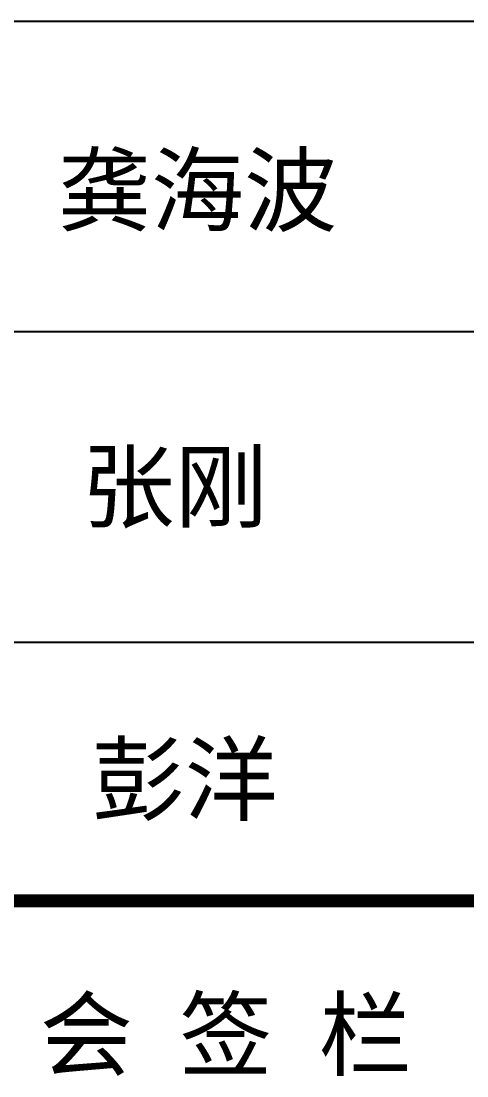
# Model space of a CAD drawing. Extents: x 19118 to 566552, y -1188739 to 92943.
# Drawn here: x 157089 to 158807, y 19414 to 23474 of the extents above; entities that cross this region are included whole.
import ezdxf

# ---------------------------------------------------------------- set-up
doc = ezdxf.new("R2010")
doc.units = 0
doc.header["$LTSCALE"] = 1000
doc.header["$MEASUREMENT"] = 0
doc.layers.add('图框', color=4, linetype='CONTINUOUS')
doc.styles.add('STYLE-黑体', font='simhei.ttf')

msp = doc.modelspace()

# ---------------------------------------------------------------- linework, layer by layer
at = {"layer": '图框', "color": 0}
for p, q in [((154902.42, 23473.81), (160911.65, 23473.81)), ((154902.42, 22278.61), (160911.65, 22278.61)), ((154902.42, 21083.41), (160911.65, 21083.41))]:
    msp.add_line(p, q, dxfattribs=at)
at = {"layer": '图框', "color": 0, "const_width": 50}
msp.add_lwpolyline([(154902.42, 20087.41), (160911.65, 20087.41)], dxfattribs=at)

# ---------------------------------------------------------------- texts
at = {"layer": '图框', "color": 4, "style": 'STYLE-黑体'}
for s, p in [('龚海波', (157231.32, 22691.51)), ('张刚', (157322.23, 21550.94)), ('彭洋', (157360.59, 20423.66))]:
    msp.add_text(s, height=262.944, dxfattribs=at).set_placement(p)
at = {"layer": '图框', "color": 0, "style": 'STYLE-黑体'}
msp.add_text('会 签 栏', height=262.944, dxfattribs=at).set_placement((157161.27, 19442.38))

doc.saveas('drawing.dxf')
